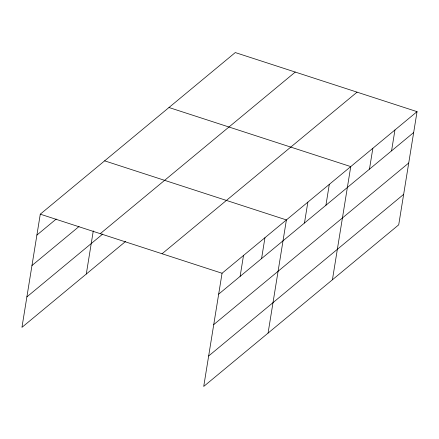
<?xml version="1.0" encoding="UTF-8"?>
<svg xmlns="http://www.w3.org/2000/svg" width="439" height="439" viewBox="0 0 439 439"><rect width="100%" height="100%" fill="white"/><g stroke="black" fill="none" stroke-linecap="round" stroke-linejoin="round"><path stroke-width="0.66" d="M417.05 111.649L222.057 273.256L203.723 386.435L398.716 224.828L417.05 111.649L235.277 52.565L40.284 214.172L21.95 327.351L125.538 241.505M86.296 274.024L93.287 230.881M240.122 276.367L243.502 255.476M261.573 258.593L264.953 237.702M268.07 333.102L286.404 219.923L104.63 160.844M304.468 223.039L307.854 202.149M325.919 205.26L329.305 184.369M332.422 279.775L350.75 166.595L168.977 107.511M369.468 169.169L372.854 148.278M391.566 150.857L394.952 129.966M36.898 235.063L56.252 219.023M31.965 265.518L79.047 226.497M100.268 233.669L295.26 72.062M26.883 296.896L102.742 234.025M162.068 253.758L357.066 92.152M218.671 294.146L413.664 132.54M213.738 324.602L408.736 162.995M208.657 355.98L403.65 194.373M40.284 214.172L222.057 273.256"/></g></svg>
